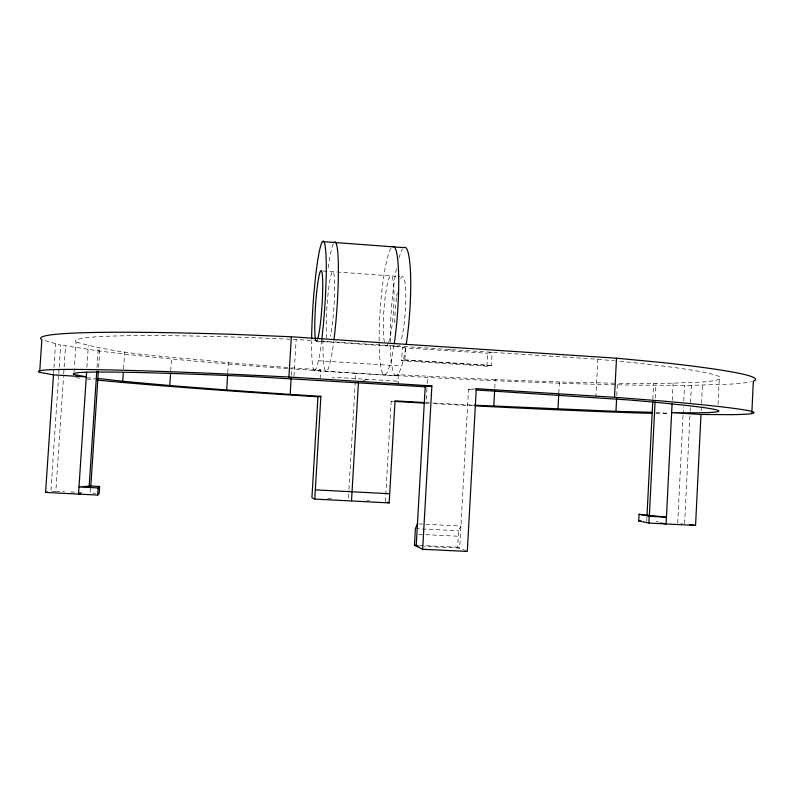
<?xml version="1.0" encoding="UTF-8"?>
<svg xmlns="http://www.w3.org/2000/svg" width="793" height="793" viewBox="0 0 793 793"><rect width="100%" height="100%" fill="white"/><g stroke="black" fill="none" stroke-linecap="round" stroke-linejoin="round"><path stroke-width="0.59" stroke-dasharray="3.96 2.97" d="M672.256 400.356L673.108 383.108M683.041 415.423L677.737 522.894L682.327 523.439M683.1 414.184L683.457 406.968M683.754 400.951L684.528 385.309M684.627 523.707L690.088 412.519M690.158 411.28L690.336 407.572M690.574 402.636L691.427 385.339L731.711 384.05A358.059 16.921 3.3 0 0 751.268 381.711M701.161 410.774L701.29 408.316M701.527 403.409L702.429 384.982M718.022 404.529L719.241 379.332M616.776 395.469L617.4 383.267L665.971 383.366L701.329 382.097A323.058 15.196 3.3 0 0 631.287 362.401L615.745 360.944M646.721 521.318L646.939 516.897M652.857 399.028L653.65 383.346M655.246 398.106L655.989 383.346M558.827 393.08L559.412 381.968L617.4 383.267M595.85 397.392L597.823 359.269L296.156 339.463L254.474 337.689A323.058 15.196 3.3 0 0 76.078 341.981L74.393 367.238M494.773 388.074L495.228 379.619L559.412 381.968M466.205 550.947L457.67 547.229L458.592 530.755L460.941 526.007L417.435 523.846M476.276 388.669L468.504 389.482L459.712 548.122L424.651 546.446M486.961 366.207L487.665 353.281L492.136 352.33L491.412 365.444L486.961 366.207L401.595 360.716L402.348 347.691L405.639 346.66L404.886 359.873L401.595 360.716M385.388 501.523L391.167 401.208L393.1 401.04M495.228 379.619L398.354 374.692L397.838 383.643L399.067 381.314L336.837 377.428L332.059 377.825M426.941 388.332L426.128 402.666L472.866 405.104M427.209 383.554L427.615 376.388M320.114 378.806L320.65 369.796L291.784 367.823L291.279 376.288M348.444 498.163L348.88 490.738M348.95 489.499L355.333 380.66M355.403 379.421L355.77 373.235L288.83 368.686M293.935 376.179L296.156 339.463M227.769 372.66L228.384 362.768C177.652 356.563 125.403 356.285 76.078 341.981M170.733 370.856L171.585 357.405M86.913 367.298L88.34 345.748M96.994 367.536L98.302 347.78M90.67 488.339L90.362 492.988L95.874 493.266M98.629 367.506L99.908 348.038M123.549 369.062L124.67 351.953M53.557 373.672L53.874 368.864M53.954 367.665L55.569 343.656M50.97 490.233L58.712 374.613M58.791 373.384L59.128 368.467M59.207 367.238L60.694 345.094L41.851 339.791M51.882 491.412L55.857 491.224L63.539 376.358M63.698 373.909L65.581 345.847M74.076 372.046L74.314 368.438M321.671 340.316A64.917 5.928 -86.2 0 1 318.439 360.736L316.526 367.883L314.801 370.658L396.431 375.803L399.018 373.097L401.724 366.059A64.431 9.238 -86.1 0 0 406.016 345.857M322.929 339.602A64.848 6.403 -86.1 0 0 326.538 371.402L328.391 368.636L330.413 361.499A64.848 6.403 -86.1 0 0 333.794 341.109M379.133 342.13A64.501 8.773 -86.1 0 0 384.843 375.069L387.301 372.363L389.908 365.305A64.501 8.773 -86.1 0 0 394.042 345.074M318.033 370.668L320.65 369.796M449.056 349.505L451.138 348.979M384.843 375.069L385.378 374.96M363.273 380.372L368.041 379.381M394.428 375.486L398.354 374.692M691.427 385.339L637.334 385.14A358.059 16.921 3.3 0 1 430.153 377.557L355.77 373.235M655.861 413.44L669.48 413.817M327.717 498.46L331.365 498.619M418.773 534.323L458.285 536.246M419.378 545.406L457.67 547.229M415.383 528.634L458.592 530.755M55.857 491.224L64.491 491.67M70.646 491.977L76.812 492.294M78.041 492.354L84.207 492.671M656.267 521.804L658.646 521.923M366.881 500.462L369.35 500.601M391.167 401.208L393.586 401.347M426.277 403.24L428.696 403.379M468.504 389.482L474.68 389.869M86.863 377.775L95.447 378.301M655.9 412.529L669.5 413.361M318.439 360.736L401.724 366.059M316.566 341.238L398.106 346.591M402.348 347.691L487.665 353.281M404.886 359.873L491.412 365.444M404.222 360.042L490.51 365.603M287.611 368.596L282.744 368.269A358.059 16.921 3.3 0 1 98.709 350.942L60.694 345.094M323.108 271.008L399.811 276.529M228.384 362.768L290.565 367.724M597.823 359.269L614.555 360.835M75.85 377.726L80.777 378.271M86.933 378.955L94.327 379.778M314.801 370.658A64.917 5.928 -86.2 0 1 311.59 341.159M326.775 338.224A35.348 3.489 -86.1 0 1 329.075 285.589A35.348 3.489 -86.1 0 1 334.616 282.704A35.348 3.489 -86.1 0 1 330.394 336.341M328.282 342.011A35.348 3.489 -86.1 0 1 327.43 341.277M317.507 339.563A35.388 3.231 -86.2 0 1 315.773 340.514M379.123 340.931A64.501 8.773 -86.1 0 1 392.257 246.792M396.431 375.803A64.431 9.238 -86.1 0 1 390.305 342.863M390.295 341.674A64.431 9.238 -86.1 0 1 396.579 268.252M398.948 258.171A64.431 9.238 -86.1 0 1 402.507 249.111M473.074 405.748A358.396 9.457 3.3 0 1 432.373 403.587M328.094 267.945A64.848 6.403 -86.1 0 1 334.2 242.46M384.377 342.021A35.16 4.778 -86.1 0 1 386.488 288.424A35.16 4.778 -86.1 0 1 393.893 289.257A35.16 4.778 -86.1 0 1 388.58 342.497M387.876 344.192A35.16 4.778 -86.1 0 1 385.339 345.084M400.713 278.7A35.13 5.036 -86.1 0 1 405.798 295.918A35.13 5.036 -86.1 0 1 400.99 341.01M399.523 344.955A35.13 5.036 -86.1 0 1 396.847 345.837M394.696 322.781A35.13 5.036 -86.1 0 1 396.54 297.712M396.688 296.552A35.13 5.036 -86.1 0 1 397.541 291.021"/><path stroke-width="1.19" d="M751.814 413.579L753.35 381.106A358.059 16.921 3.3 0 0 660.569 362.371L616.508 358.208L291.348 336.787L235.838 334.448A358.059 16.921 3.3 0 0 41.851 339.791L39.65 372.353L53.468 374.871L86.278 376.873L73.918 374.455A323.356 8.495 3.3 0 1 252.085 376.576L425.197 386.796L431.878 385.904L422.659 549.301L467.295 551.413L476.276 388.669L614.506 397.273L658.656 400.723A358.396 9.457 3.3 0 1 730.244 414.68L700.982 414.461L671.641 412.667L699.832 412.816A323.356 8.495 3.3 0 0 629.374 399.999L475.919 389.948M672.067 404.043L666.12 523.935L660.202 522.984M700.982 414.461L695.57 525.432L648.872 523.063L638.732 520.912L639.069 514.28L666.447 517.175L649.209 516.283L639.069 514.28M614.506 397.273L616.508 358.208M474.095 405.164L615.963 411.339L616.657 397.917M647.048 514.697L652.738 401.446M648.872 523.063L649.209 516.283M649.388 514.954L655.068 401.793M557.975 409.138L558.758 394.319M493.781 406.194L494.634 390.493M314.762 499.094L320.878 396.361L317.943 396.768L311.917 497.736L314.762 499.094L389.165 502.911L395.033 400.861L424.939 402.596M422.659 549.301L414.442 545.168L415.383 528.634L417.435 523.846M425.197 386.796L416.186 546.05L418.605 546.159M351.517 500.76L358.426 382.593M39.65 372.353A358.396 9.457 3.3 0 1 233.37 374.286L288.92 377.012L291.348 336.787M320.878 396.361L290.179 394.418L291.2 377.488M290.179 394.418L226.689 389.968L227.611 375.129M226.689 389.968L169.791 385.527L170.574 373.295M86.596 372.086L78.517 494.098L80.658 493.652M89.183 486.089L96.756 371.243M90.818 486.02L99.64 486.476L98.104 487.953L78.993 486.971L90.818 486.02L98.382 371.154M53.468 374.871L45.578 492.423L97.628 495.07L98.104 487.953M99.64 486.476L99.184 493.434L97.628 495.07M169.791 385.527L122.756 381.274L123.311 372.72M45.578 492.423L47.709 492.037M615.963 411.339L652.193 412.301M652.223 413.341L635.927 412.895A358.396 9.457 3.3 0 1 475.532 405.877M315.307 489.856L389.69 493.742M414.442 545.168L416.91 545.287M638.732 520.912L641.012 521.031M394.795 401.417L425.058 403.171M288.92 377.012L431.878 385.904M317.943 396.768L281.158 394.438A358.396 9.457 3.3 0 1 96.786 380.045M322.523 241.587L403.796 247.644A64.431 9.238 -86.1 0 1 410.635 276.816A64.431 9.238 -86.1 0 1 406.204 344.618M97.906 378.449L122.756 381.274M689.494 524.47L694.351 525.244M387.281 502.217L389.165 502.911M315.555 339.741A35.388 3.231 -86.2 0 1 317.378 286.194A35.388 3.231 -86.2 0 1 322.741 283.844A35.388 3.231 -86.2 0 1 317.755 338.78M311.609 338.859A64.917 5.928 -86.2 0 1 318.389 256.397A64.917 5.928 -86.2 0 1 326.052 256.545A64.917 5.928 -86.2 0 1 321.819 339.067M334.2 242.46A64.848 6.403 -86.1 0 1 338.383 271.622A64.848 6.403 -86.1 0 1 333.952 339.86M392.257 246.792A64.501 8.773 -86.1 0 1 398.661 275.954A64.501 8.773 -86.1 0 1 394.23 343.835"/></g></svg>
